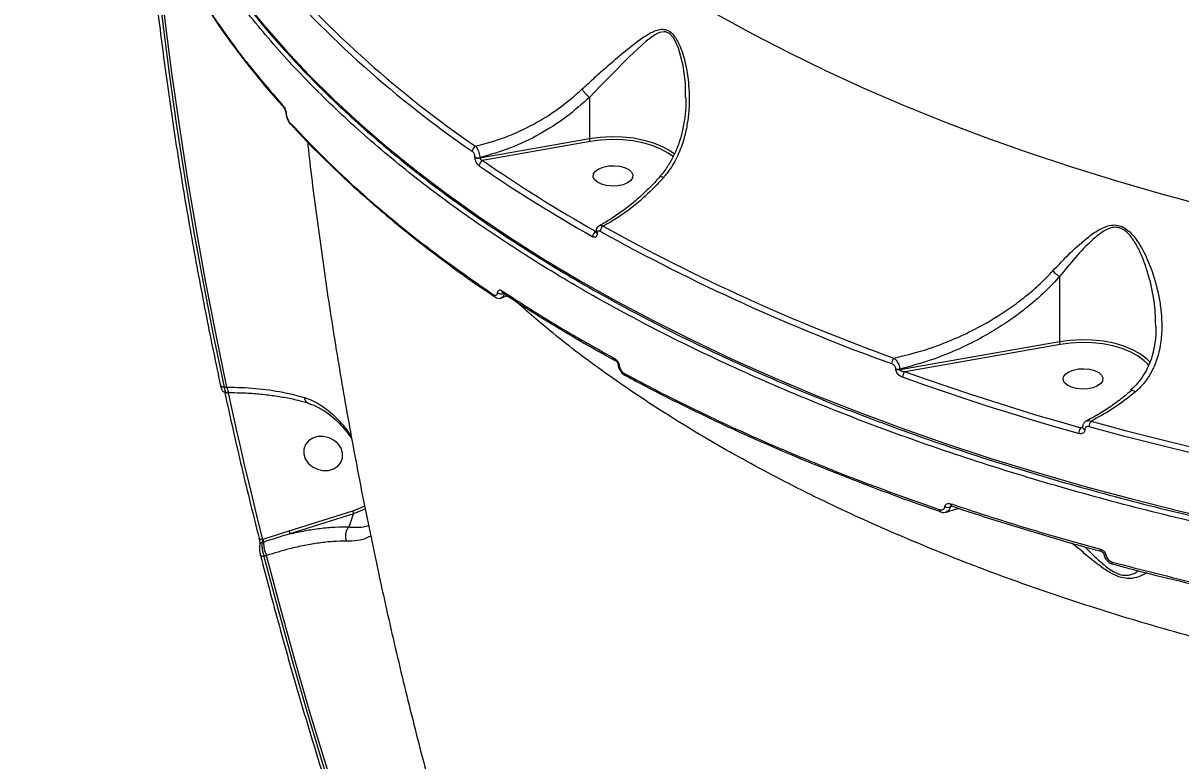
# Model space of a CAD drawing. Header units: millimetres. Extents: x -8092 to 6423, y -6886 to 5604.
# Drawn here: x -509.9 to -247.8, y -2103.9 to -1936.8 of the extents above; entities that cross this region are included whole.
import ezdxf

# ---------------------------------------------------------------- set-up
doc = ezdxf.new("R2010")
doc.units = ezdxf.units.MM
for name, color, linetype in [('DIKOM_ОБЪЕКТ', 7, 'Continuous'), ('DIKOM_РАЗМЕР_ЗОНА', 7, 'Continuous'), ('DIKOM_РАЗМЕР_ОБЪЕКТА', 7, 'Continuous')]:
    doc.layers.add(name, color=color, linetype=linetype)
doc.styles.add('style1', font='arial.ttf', dxfattribs={"width": 0.8})
doc.dimstyles.new('1-50', dxfattribs={"dimtxt": 300, "dimasz": 200, "dimexe": 100, "dimexo": 0, "dimgap": 100, "dimtad": 1, "dimtxsty": 'style1', "dimcen": 200, "dimclrd": 7, "dimclre": 7, "dimclrt": 7, "dimadec": 1, "dimazin": 2, "dimtfac": 1, "dimtmove": 0, "dimatfit": 2, "dimfxl": 0, "dimlwd": 25, "dimlwe": 18, "dimarcsym": 0})

# ---------------------------------------------------------------- blocks, each defined once
blk = doc.blocks.new('*D9')
at = {"layer": 'Defpoints', "color": 0, "transparency": 16777216}
for p in [(-8092.06, -86.27), (4664.84, -1471.84), (4664.84, -6785.92)]:
    blk.add_point(p, dxfattribs=at)
at = {"layer": 'DIKOM_РАЗМЕР_ЗОНА', "color": 7, "lineweight": 18, "transparency": 16777216}
for p, q in [((-8092.06, -86.27), (-8092.06, -6885.92)), ((4664.84, -1471.84), (4664.84, -6885.92))]:
    blk.add_line(p, q, dxfattribs=at)
at = {"layer": 'DIKOM_РАЗМЕР_ЗОНА', "color": 7, "lineweight": 25, "transparency": 16777216}
blk.add_line((-7892.06, -6785.92), (4464.84, -6785.92), dxfattribs=at)
at = {"layer": 'DIKOM_РАЗМЕР_ЗОНА', "color": 7, "transparency": 16777216}
for points in [[(-7892.06, -6752.58), (-7892.06, -6819.25), (-8092.06, -6785.92)], [(4464.84, -6752.58), (4464.84, -6819.25), (4664.84, -6785.92)]]:
    blk.add_solid(points, dxfattribs=at)
at = {"layer": 'DIKOM_РАЗМЕР_ЗОНА', "color": 7, "transparency": 16777216, "insert": (-2159.84, -6532.75), "char_height": 300, "attachment_point": 5, "style": 'style1'}
blk.add_mtext('12760', dxfattribs=at)
blk = doc.blocks.new('*D11')
at = {"layer": 'Defpoints', "color": 0, "transparency": 16777216}
for p in [(-6092.06, -310.77), (2568.27, -2361.54), (2568.27, -4925.78)]:
    blk.add_point(p, dxfattribs=at)
at = {"layer": 'DIKOM_РАЗМЕР_ОБЪЕКТА', "color": 7, "lineweight": 18, "transparency": 16777216}
for p, q in [((-6092.06, -310.77), (-6092.06, -5025.78)), ((2568.27, -2361.54), (2568.27, -5025.78))]:
    blk.add_line(p, q, dxfattribs=at)
at = {"layer": 'DIKOM_РАЗМЕР_ОБЪЕКТА', "color": 7, "lineweight": 25, "transparency": 16777216}
blk.add_line((-5892.06, -4925.78), (2368.27, -4925.78), dxfattribs=at)
at = {"layer": 'DIKOM_РАЗМЕР_ОБЪЕКТА', "color": 7, "transparency": 16777216}
for points in [[(-5892.06, -4892.44), (-5892.06, -4959.11), (-6092.06, -4925.78)], [(2368.27, -4892.44), (2368.27, -4959.11), (2568.27, -4925.78)]]:
    blk.add_solid(points, dxfattribs=at)
at = {"layer": 'DIKOM_РАЗМЕР_ОБЪЕКТА', "color": 7, "transparency": 16777216, "insert": (-2605.9, -4672.61), "char_height": 300, "attachment_point": 5, "style": 'style1'}
blk.add_mtext('8660', dxfattribs=at)

msp = doc.modelspace()

# ---------------------------------------------------------------- linework, layer by layer
at = {"layer": 'DIKOM_ОБЪЕКТ', "color": 7, "linetype": 'Continuous', "lineweight": 15}
for p, q in [((-381.707, -1953.569), (-381.707, -1962.902)), ((-406.508, -1967.31), (-381.707, -1962.902)), ((-381.544, -1963.574), (-405.896, -1967.902)), ((-363.049, -1965.915), (-362.356, -1966.441)), ((-407.638, -1967.129), (-407.638, -1967.061)), ((-406.508, -1967.242), (-406.508, -1967.31)), ((-380.227, -1984.053), (-380.227, -1984.101)), ((-379.965, -1984.401), (-379.965, -1984.448)), ((-275.289, -1994.183), (-275.289, -2008.892)), ((-403.124, -1998.822), (-403.171, -1998.794)), ((-253.476, -2005.494), (-253.488, -2005.312)), ((-311.444, -2015.234), (-275.289, -2008.892)), ((-275.128, -2009.565), (-310.248, -2015.725)), ((-312.343, -2015.167), (-312.343, -2015.079)), ((-311.444, -2015.145), (-311.444, -2015.234)), ((-255.043, -2014.348), (-255.361, -2013.961)), ((-373.599, -2016.614), (-373.651, -2016.59)), ((-464.437, -2019.2), (-463.789, -2019.199)), ((-463.923, -2020.432), (-463.35, -2020.431)), ((-463.046, -2020.48), (-463.546, -2020.481)), ((-463.35, -2020.431), (-463.365, -2020.43)), ((-462.133, -2020.484), (-463.046, -2020.48)), ((-270.48, -2028.423), (-270.034, -2028.227)), ((-270.067, -2028.361), (-270.067, -2028.389)), ((-270.058, -2028.329), (-269.905, -2028.328)), ((-269.542, -2028.814), (-269.542, -2028.842)), ((-449.682, -2051.803), (-435.267, -2047.282)), ((-299.579, -2046.183), (-300.04, -2046.376)), ((-435.146, -2047.943), (-449.561, -2052.464)), ((-436.154, -2050.888), (-435.146, -2047.943)), ((-455.601, -2053.699), (-449.682, -2051.803)), ((-455.469, -2054.312), (-455.834, -2054.426)), ((-455.723, -2053.737), (-455.601, -2053.699)), ((-456.205, -2057.308), (-456.209, -2057.294)), ((-454.808, -2057.378), (-455.411, -2057.567)), ((-263.132, -2059.364), (-263.169, -2059.357))]:
    msp.add_line(p, q, dxfattribs=at)
at = {"layer": 'DIKOM_ОБЪЕКТ', "color": 7, "linetype": 'Continuous', "lineweight": 15, "flags": 128}
for points in [[(-479.795, -1924.458), (-478.41, -1936.313), (-476.872, -1948.168), (-475.181, -1960.021), (-473.337, -1971.871), (-471.34, -1983.715), (-469.191, -1995.552), (-466.89, -2007.381), (-464.437, -2019.2)], [(-463.789, -2019.199), (-466.247, -2007.356), (-468.553, -1995.502), (-470.706, -1983.641), (-472.706, -1971.772), (-474.553, -1959.899), (-476.246, -1948.021), (-477.785, -1936.142), (-479.17, -1924.262)], [(-460.211, -1931.306), (-455.543, -1937.105), (-450.55, -1942.832), (-445.237, -1948.482), (-439.608, -1954.05), (-433.667, -1959.532), (-427.42, -1964.923), (-420.872, -1970.218), (-414.028, -1975.413), (-406.895, -1980.503), (-399.477, -1985.485), (-391.782, -1990.353), (-383.816, -1995.105), (-375.586, -1999.736), (-367.098, -2004.241), (-358.36, -2008.618), (-349.379, -2012.863), (-340.163, -2016.971), (-330.719, -2020.94), (-321.056, -2024.766), (-311.181, -2028.446), (-301.102, -2031.977), (-290.829, -2035.356), (-280.37, -2038.58), (-269.734, -2041.646), (-258.93, -2044.552), (-247.966, -2047.295), (-236.852, -2049.874)], [(-352.773, -1934.802), (-344.81, -1939.183), (-336.592, -1943.437), (-328.126, -1947.56), (-319.42, -1951.548), (-310.481, -1955.397), (-301.319, -1959.105), (-291.942, -1962.666), (-282.358, -1966.079), (-272.576, -1969.339), (-262.606, -1972.445), (-252.456, -1975.392), (-242.137, -1978.179)], [(-359.973, -1953.577), (-359.97, -1950.445), (-360.483, -1946.356), (-361.527, -1942.426), (-362.615, -1940.178), (-363.586, -1939.139), (-364.523, -1938.755), (-364.782, -1938.731), (-365.852, -1938.915), (-366.875, -1939.41), (-368.858, -1940.851), (-372.7, -1944.37), (-376.737, -1948.436), (-379.193, -1950.949), (-381.707, -1953.567), (-381.707, -1953.567), (-381.707, -1953.567)], [(-381.707, -1962.902), (-379.265, -1962.576), (-376.754, -1962.445), (-374.235, -1962.513), (-371.765, -1962.778), (-369.402, -1963.234), (-367.202, -1963.87), (-365.215, -1964.671), (-363.49, -1965.619), (-363.049, -1965.915)], [(-362.711, -1967.064), (-363.88, -1966.209), (-365.553, -1965.29), (-367.479, -1964.513), (-369.612, -1963.896), (-371.903, -1963.454), (-374.298, -1963.197), (-376.741, -1963.131), (-379.176, -1963.258), (-381.544, -1963.574)], [(-378.604, -1969.362), (-377.415, -1969.117), (-376.14, -1969.054), (-374.882, -1969.179), (-373.744, -1969.481), (-372.817, -1969.937), (-372.177, -1970.508), (-371.875, -1971.149), (-371.936, -1971.808), (-372.354, -1972.431), (-373.097, -1972.969), (-374.104, -1973.376), (-375.293, -1973.622), (-376.568, -1973.684), (-377.826, -1973.559), (-378.964, -1973.257), (-379.891, -1972.802), (-380.532, -1972.231), (-380.834, -1971.59), (-380.773, -1970.931), (-380.354, -1970.307), (-379.611, -1969.77), (-378.604, -1969.362)], [(-275.289, -2008.892), (-272.847, -2008.566), (-270.336, -2008.435), (-267.817, -2008.503), (-265.347, -2008.768), (-262.984, -2009.224), (-260.784, -2009.86), (-258.798, -2010.661), (-257.072, -2011.61), (-256.631, -2011.905)], [(-255.361, -2013.961), (-256.081, -2013.239), (-257.463, -2012.199), (-259.136, -2011.279), (-261.063, -2010.503), (-263.196, -2009.886), (-265.487, -2009.444), (-267.882, -2009.187), (-270.326, -2009.122), (-272.76, -2009.248), (-275.128, -2009.565)], [(-256.631, -2011.905), (-255.647, -2012.682), (-254.757, -2013.6)], [(-310.248, -2015.725), (-305.431, -2017.436), (-300.568, -2019.113), (-295.66, -2020.754), (-290.708, -2022.36), (-285.713, -2023.93), (-280.676, -2025.464), (-275.598, -2026.962), (-270.48, -2028.423)], [(-272.186, -2015.352), (-270.997, -2015.107), (-269.722, -2015.045), (-268.465, -2015.169), (-267.326, -2015.472), (-266.399, -2015.927), (-265.759, -2016.498), (-265.457, -2017.139), (-265.518, -2017.798), (-265.937, -2018.422), (-266.68, -2018.959), (-267.686, -2019.367), (-268.876, -2019.612), (-270.151, -2019.675), (-271.408, -2019.55), (-272.547, -2019.248), (-273.474, -2018.792), (-274.114, -2018.221), (-274.416, -2017.58), (-274.355, -2016.921), (-273.936, -2016.298), (-273.193, -2015.76), (-272.186, -2015.352)], [(-270.958, -2029.732), (-276.089, -2028.268), (-281.179, -2026.767), (-286.228, -2025.229), (-291.235, -2023.655), (-296.199, -2022.045), (-301.119, -2020.4), (-305.993, -2018.72), (-310.822, -2017.004)], [(-464.437, -2019.2), (-464.618, -2019.205), (-464.786, -2019.191), (-464.934, -2019.158), (-465.059, -2019.109), (-465.154, -2019.045), (-465.217, -2018.967), (-465.241, -2018.903)], [(-463.546, -2020.481), (-462.634, -2024.644), (-461.703, -2028.805), (-460.753, -2032.965), (-459.785, -2037.123), (-458.797, -2041.279), (-457.791, -2045.434), (-456.766, -2049.586), (-455.723, -2053.737)], [(-204.248, -2042.565), (-212.531, -2041.075), (-220.751, -2039.497), (-228.906, -2037.83), (-236.992, -2036.077), (-245.004, -2034.236), (-252.94, -2032.31), (-260.797, -2030.299), (-268.57, -2028.203)], [(-268.131, -2026.928), (-260.375, -2029.019), (-252.536, -2031.025), (-244.618, -2032.947), (-236.623, -2034.784), (-228.555, -2036.534), (-220.419, -2038.197), (-212.216, -2039.772), (-203.952, -2041.258)], [(-443.178, -2030.445), (-444.333, -2030.781), (-445.299, -2031.4), (-445.997, -2032.251), (-446.371, -2033.265), (-446.39, -2034.361), (-446.052, -2035.45), (-445.387, -2036.443), (-444.446, -2037.26), (-443.306, -2037.834), (-442.061, -2038.12), (-440.81, -2038.094), (-439.655, -2037.758), (-438.689, -2037.139), (-437.991, -2036.288), (-437.617, -2035.273), (-437.598, -2034.177), (-437.936, -2033.089), (-438.601, -2032.096), (-439.542, -2031.279), (-440.682, -2030.704), (-441.927, -2030.418), (-443.178, -2030.445)], [(-435.267, -2047.282), (-433.14, -2046.418), (-432.539, -2046.099)], [(-432.445, -2046.786), (-433.063, -2047.107), (-435.146, -2047.943)], [(-302.226, -2047.479), (-302.262, -2047.47), (-302.265, -2047.469)], [(-455.723, -2053.737), (-455.903, -2053.747), (-456.07, -2053.738), (-456.218, -2053.711), (-456.341, -2053.665), (-456.436, -2053.604), (-456.497, -2053.529), (-456.518, -2053.476)], [(-455.411, -2057.567), (-455.59, -2057.577), (-455.756, -2057.569), (-455.904, -2057.542), (-456.027, -2057.497), (-456.121, -2057.437), (-456.184, -2057.362), (-456.205, -2057.308)], [(-455.411, -2057.567), (-452.301, -2069.382), (-449.04, -2081.179), (-445.628, -2092.957), (-442.066, -2104.714), (-438.354, -2116.448), (-434.493, -2128.158), (-430.482, -2139.843), (-426.323, -2151.5)], [(-425.662, -2151.498), (-429.831, -2139.818), (-433.851, -2128.11), (-437.721, -2116.377), (-441.44, -2104.62), (-445.009, -2092.839), (-448.427, -2081.038), (-451.694, -2069.217), (-454.808, -2057.378)], [(-265.802, -2056.447), (-265.807, -2056.446), (-265.877, -2056.408), (-265.935, -2056.336), (-265.979, -2056.231), (-266.006, -2056.097), (-266.015, -2055.939)], [(-265.219, -2057.077), (-265.218, -2057.084), (-265.183, -2057.171), (-265.11, -2057.249), (-265, -2057.314), (-264.86, -2057.363), (-264.694, -2057.395)], [(-263.169, -2059.357), (-263.174, -2059.356), (-263.239, -2059.314), (-263.292, -2059.24), (-263.332, -2059.137), (-263.356, -2059.007), (-263.365, -2058.855)]]:
    msp.add_lwpolyline(points, dxfattribs=at)
at = {"layer": 'DIKOM_ОБЪЕКТ', "color": 7, "linetype": 'Continuous', "lineweight": 15}
for centre, radius, start, end in [((-269.05, -1762.868), 244.72, 220.9842, 235.5453), ((-269.48, -1763.548), 245.277, 220.98466, 235.54482), ((-450.466, -1955.41), 0.656, 179.17997, 222.89807), ((-450.235, -1957.18), 0.204, 187.78263, 236.818), ((-448.94, -1959.242), 0.652, 179.22078, 225.37513), ((-380.304, -1962.917), 1.403, 179.36894, 207.91311), ((-406.919, -1965.853), 1.33, 115.96212, 177.49781), ((-406.835, -1965.663), 1.612, 240.1326, 281.71042), ((-406.835, -1965.732), 1.612, 240.12482, 281.7182), ((-405.373, -1969.121), 1.326, 113.23498, 177.68429), ((-211.5, -1685.759), 342.63, 235.4332, 240.4964), ((-211.829, -1686.237), 343.463, 235.43321, 240.49619), ((-379.565, -1985.201), 1.413, 118.39854, 178.37981), ((-379.8, -1984.004), 0.43, 187.46319, 247.48959), ((-379.804, -1984.055), 0.425, 185.63023, 247.69826), ((-377.85, -1983.967), 1.436, 121.6178, 178.18859), ((-158.757, -1586.257), 454.719, 240.98893, 250.13016), ((-158.582, -1586.002), 453.667, 240.98852, 250.13074), ((-401.02, -1997.361), 0.587, 176.36201, 234.31777), ((-402.818, -1998.323), 0.588, 176.49923, 233.20015), ((-401.622, -1996.67), 1.439, 232.10635, 292.28306), ((-273.872, -2008.908), 1.417, 179.36202, 207.60111), ((-375.469, -2012.795), 0.557, 174.77387, 238.08457), ((-311.556, -2013.925), 1.753, 133.90983, 179.39018), ((-374.882, -2014.081), 0.351, 196.85548, 258.53593), ((-311.764, -2013.367), 1.807, 251.30234, 280.20907), ((-311.763, -2013.454), 1.808, 251.29821, 280.183), ((-309.095, -2017.01), 1.727, 131.89818, 179.80073), ((-373.334, -2016.124), 0.563, 175.11372, 235.7722), ((-463.706, -2019.395), 1.098, 244.96316, 278.35499), ((-462.157, -2019.326), 1.636, 175.54732, 222.42264), ((-268.957, -2029.722), 2.001, 139.53604, 180.29931), ((-269.487, -2028.219), 0.598, 194.14283, 264.69694), ((-269.49, -2028.254), 0.59, 192.55002, 264.97475), ((-266.485, -2028.207), 2.084, 142.15493, 179.90844), ((-436.164, -2047.787), 1.03, 351.3017, 29.38571), ((-301.98, -2047.035), 0.519, 171.45159, 236.64119), ((-300.547, -2044.899), 1.562, 244.12243, 288.94554), ((-299.435, -2045.718), 0.508, 170.73667, 238.16453), ((-450.581, -2052.308), 1.031, 351.33067, 29.35674), ((-455.657, -2055.148), 0.743, 103.74354, 168.33794), ((-456.608, -2054.237), 1.141, 356.2304, 28.11659), ((-449.769, -2054.687), 5.713, 176.23742, 208.10222)]:
    msp.add_arc(centre, radius, start, end, dxfattribs=at)
for points, knots in [([(72.771, -2056.534), (68.449, -2057.314), (56.807, -2059.414), (37.501, -2062.314), (14.837, -2065.065), (-8.314, -2067.179), (-31.885, -2068.631), (-55.802, -2069.397), (-79.54, -2069.462), (-103.021, -2068.842), (-126.176, -2067.566), (-149.38, -2065.616), (-172.555, -2062.967), (-195.617, -2059.614), (-218.059, -2055.628), (-239.817, -2051.039), (-260.847, -2045.889), (-281.49, -2040.092), (-301.656, -2033.642), (-321.263, -2026.546), (-339.878, -2018.958), (-357.46, -2010.919), (-373.994, -2002.474), (-389.748, -1993.485), (-404.632, -1983.96), (-418.573, -1973.921), (-431.262, -1963.589), (-442.688, -1953.005), (-452.859, -1942.217), (-461.959, -1931.05), (-469.839, -1919.52), (-475.856, -1909.155), (-478.657, -1902.614), (-479.737, -1900.091)], [0, 0, 0, 0, 0.0192582, 0.0518831, 0.084533, 0.1171579, 0.1507304, 0.1843302, 0.2179027, 0.2505275, 0.2831775, 0.3158023, 0.3493748, 0.3829746, 0.4165471, 0.4491719, 0.4818218, 0.5144467, 0.5480191, 0.5816189, 0.6151915, 0.6478163, 0.6804663, 0.7130911, 0.7466635, 0.7802633, 0.8138357, 0.8464606, 0.8791105, 0.9117352, 0.9453077, 0.9789074, 1, 1, 1, 1]), ([(-479.29, -1899.851), (-479.051, -1900.409), (-477.987, -1902.906), (-475.786, -1907.303), (-472.681, -1913.036), (-469.25, -1918.719), (-465.524, -1924.353), (-461.498, -1929.931), (-457.177, -1935.451), (-452.565, -1940.906), (-447.664, -1946.294), (-442.478, -1951.61), (-437.012, -1956.851), (-431.27, -1962.011), (-425.255, -1967.087), (-418.973, -1972.076), (-412.429, -1976.974), (-405.626, -1981.777), (-398.572, -1986.481), (-391.27, -1991.083), (-383.726, -1995.579), (-375.947, -1999.966), (-367.938, -2004.241), (-359.704, -2008.401), (-351.253, -2012.443), (-342.591, -2016.363), (-333.724, -2020.159), (-324.659, -2023.827), (-315.402, -2027.366), (-305.961, -2030.772), (-296.343, -2034.043), (-286.554, -2037.177), (-276.604, -2040.171), (-266.497, -2043.023), (-256.244, -2045.731), (-245.85, -2048.292), (-235.324, -2050.706), (-224.674, -2052.97), (-213.908, -2055.082), (-203.033, -2057.042), (-192.059, -2058.846), (-180.993, -2060.495), (-169.843, -2061.987), (-158.619, -2063.32), (-147.328, -2064.494), (-135.979, -2065.508), (-124.58, -2066.362), (-113.14, -2067.053), (-101.668, -2067.584), (-90.172, -2067.949), (-79.925, -2068.138), (-73.512, -2068.164), (-70.938, -2068.174)], [0, 0, 0, 0, 0.0058769, 0.0262676, 0.0466644, 0.067067, 0.0874749, 0.1078877, 0.1283049, 0.1487259, 0.1691502, 0.1895772, 0.2100064, 0.2304374, 0.2508696, 0.271303, 0.2917369, 0.3121714, 0.332606, 0.3530406, 0.3734749, 0.3939091, 0.4143427, 0.434776, 0.4552088, 0.4756411, 0.4960727, 0.5165039, 0.5369346, 0.5573646, 0.5777942, 0.5982232, 0.6186517, 0.6390796, 0.6595072, 0.6799343, 0.700361, 0.7207873, 0.7412132, 0.7616389, 0.7820641, 0.8024891, 0.8229139, 0.8433384, 0.8637627, 0.8841868, 0.9046108, 0.9250347, 0.9454584, 0.9658821, 0.9863057, 1, 1, 1, 1]), ([(-480.615, -1924.06), (-480.28, -1927.018), (-479.309, -1935.591), (-477.466, -1949.781), (-474.983, -1966.626), (-472.189, -1983.461), (-469.141, -1999.987), (-466.755, -2011.797), (-465.433, -2018.001), (-465.241, -2018.903)], [0, 0, 0, 0, 0.0934432, 0.270904, 0.4483657, 0.625828, 0.8032917, 0.9714181, 1, 1, 1, 1]), ([(-467.873, -1933.73), (-467.659, -1934.055), (-466.59, -1935.682), (-463.517, -1940.155), (-458.335, -1947.098), (-453.527, -1952.631), (-451.121, -1955.401)], [0, 0, 0, 0, 0.0441425, 0.2207212, 0.6100164, 1, 1, 1, 1]), ([(-467.722, -1934.096), (-467.13, -1935.015), (-465.322, -1937.819), (-461.982, -1942.447), (-457.706, -1947.968), (-454.061, -1952.378), (-451.748, -1954.922), (-451.062, -1955.677)], [0, 0, 0, 0, 0.12482441, 0.3812663, 0.63712373, 0.89229211, 1, 1, 1, 1]), ([(-383.426, -1951.748), (-382.524, -1950.911), (-380.706, -1949.223), (-377.401, -1946.289), (-373.574, -1943.017), (-370.055, -1940.245), (-367.567, -1938.748), (-366.054, -1938.201), (-364.813, -1938.07), (-363.513, -1938.53), (-362.188, -1939.915), (-360.917, -1942.433), (-359.889, -1945.986), (-359.137, -1950.785), (-359.047, -1955.349), (-359.509, -1959.509), (-360.22, -1962.864), (-361.439, -1966.357), (-363.076, -1969.441), (-364.446, -1971.133), (-364.972, -1971.783)], [0, 0, 0, 0, 0.0563543, 0.1136137, 0.2103716, 0.3099848, 0.361981, 0.3883023, 0.4153389, 0.4457386, 0.4741, 0.5167982, 0.5802337, 0.6452969, 0.7405622, 0.789711, 0.8388464, 0.8993622, 0.961362, 1, 1, 1, 1]), ([(-407.501, -1964.657), (-405.279, -1964.048), (-400.774, -1962.814), (-394.441, -1959.835), (-388.52, -1956.193), (-385.138, -1953.242), (-383.426, -1951.748)], [0, 0, 0, 0, 0.25360602, 0.51397353, 0.75397244, 1, 1, 1, 1]), ([(-383.426, -1951.748), (-383.389, -1951.796), (-383.282, -1951.934), (-383.024, -1952.242), (-382.628, -1952.68), (-382.146, -1953.171), (-381.854, -1953.435), (-381.707, -1953.567)], [0, 0, 0, 0, 0.0873242, 0.2536211, 0.502403, 0.7512171, 1, 1, 1, 1]), ([(-451.121, -1955.401), (-451.065, -1955.469), (-450.927, -1955.638), (-450.723, -1956.001), (-450.539, -1956.452), (-450.403, -1956.914), (-450.366, -1957.205), (-450.347, -1957.351)], [0, 0, 0, 0, 0.165542, 0.4120341, 0.6200536, 0.8097168, 1, 1, 1, 1]), ([(-381.707, -1953.569), (-383.439, -1955.112), (-386.947, -1958.237), (-393.008, -1962.059), (-399.565, -1965.24), (-404.174, -1966.569), (-406.508, -1967.242)], [0, 0, 0, 0, 0.2419686, 0.4901412, 0.74177703, 1, 1, 1, 1]), ([(-381.707, -1953.567), (-381.707, -1953.568), (-381.707, -1953.568), (-381.707, -1953.569), (-381.707, -1953.569), (-381.707, -1953.569)], [0, 0, 0, 0, 0.3882302, 0.8893926, 1, 1, 1, 1]), ([(-359.888, -1953.578), (-359.881, -1954.076), (-359.857, -1955.608), (-360.106, -1958.218), (-360.629, -1961.182), (-361.42, -1963.994), (-362.449, -1966.533), (-363.789, -1968.905), (-364.904, -1970.554), (-365.652, -1971.335), (-365.786, -1971.476)], [0, 0, 0, 0, 0.0768673, 0.236368, 0.4048884, 0.5435495, 0.6906455, 0.8323063, 0.9699315, 1, 1, 1, 1]), ([(-450.953, -1955.851), (-450.945, -1955.859), (-450.919, -1955.887), (-450.812, -1956.04), (-450.676, -1956.305), (-450.552, -1956.635), (-450.477, -1956.927), (-450.444, -1957.12), (-450.44, -1957.192), (-450.439, -1957.205)], [0, 0, 0, 0, 0.0747481, 0.2619756, 0.4908779, 0.6929413, 0.8501531, 0.9718878, 1, 1, 1, 1]), ([(-450.437, -1957.207), (-450.436, -1957.212), (-450.429, -1957.463), (-450.31, -1958.001), (-450.042, -1958.741), (-449.751, -1959.313), (-449.499, -1959.56), (-449.406, -1959.65)], [0, 0, 0, 0, 0.0057749, 0.2782046, 0.543135, 0.8328808, 1, 1, 1, 1]), ([(-450.347, -1957.351), (-450.329, -1957.494), (-450.292, -1957.778), (-450.16, -1958.227), (-449.981, -1958.66), (-449.782, -1959.006), (-449.647, -1959.168), (-449.592, -1959.234)], [0, 0, 0, 0, 0.192069, 0.3835716, 0.5901877, 0.834076, 1, 1, 1, 1]), ([(-449.592, -1959.234), (-446.343, -1962.642), (-439.847, -1969.459), (-428.738, -1979.362), (-416.721, -1989.032), (-407.844, -1995.202), (-403.405, -1998.287)], [0, 0, 0, 0, 0.2485947, 0.49719, 0.7485952, 1, 1, 1, 1]), ([(-449.337, -1959.658), (-448.831, -1960.22), (-446.703, -1962.586), (-442.661, -1966.684), (-437.21, -1971.948), (-431.459, -1977.131), (-425.437, -1982.233), (-419.15, -1987.251), (-412.584, -1992.171), (-407.229, -1996.01), (-403.978, -1998.173), (-403.091, -1998.763)], [0, 0, 0, 0, 0.04048478, 0.17035235, 0.3003491, 0.43044525, 0.56060915, 0.69080932, 0.82100411, 0.95116259, 1, 1, 1, 1]), ([(-445.541, -1963.676), (-445.418, -1964.822), (-444.667, -1971.808), (-442.983, -1984.617), (-440.473, -2002.101), (-437.622, -2019.566), (-434.466, -2037.008), (-430.996, -2054.423), (-427.215, -2071.806), (-423.124, -2089.152), (-418.722, -2106.456), (-414.012, -2123.714), (-408.994, -2140.922), (-403.669, -2158.073), (-398.038, -2175.164), (-392.103, -2192.19), (-385.865, -2209.147), (-379.325, -2226.028), (-372.485, -2242.83), (-365.347, -2259.548), (-357.912, -2276.178), (-350.182, -2292.713), (-342.16, -2309.151), (-333.847, -2325.486), (-325.241, -2341.711), (-316.584, -2357.442), (-310.664, -2367.7), (-307.814, -2372.638)], [0, 0, 0, 0, 0.0080361, 0.0490173, 0.0900368, 0.131096, 0.172195, 0.2133347, 0.2545161, 0.2957397, 0.3370051, 0.3783136, 0.419665, 0.4610598, 0.5024979, 0.543979, 0.5855033, 0.6270707, 0.6686811, 0.7103338, 0.7520284, 0.7937646, 0.8355422, 0.8773601, 0.9192172, 0.9611141, 1, 1, 1, 1]), ([(-407.638, -1967.061), (-407.644, -1966.965), (-407.657, -1966.772), (-407.756, -1966.457), (-407.901, -1966.167), (-408.074, -1965.935), (-408.194, -1965.838), (-408.248, -1965.795)], [0, 0, 0, 0, 0.2039571, 0.4080421, 0.6135552, 0.8265743, 1, 1, 1, 1]), ([(-407.501, -1964.657), (-407.419, -1964.75), (-407.235, -1964.959), (-406.965, -1965.442), (-406.729, -1966.035), (-406.559, -1966.667), (-406.525, -1967.05), (-406.508, -1967.242)], [0, 0, 0, 0, 0.170057, 0.3808182, 0.5867158, 0.7931272, 1, 1, 1, 1]), ([(-406.698, -1969.067), (-406.782, -1969), (-406.969, -1968.851), (-407.235, -1968.493), (-407.459, -1968.047), (-407.609, -1967.568), (-407.628, -1967.276), (-407.638, -1967.129)], [0, 0, 0, 0, 0.1741621, 0.3895878, 0.5958036, 0.7979004, 1, 1, 1, 1]), ([(-406.508, -1967.31), (-406.504, -1967.35), (-406.499, -1967.399), (-406.459, -1967.499), (-406.387, -1967.612), (-406.24, -1967.746), (-406.07, -1967.847), (-405.951, -1967.885), (-405.896, -1967.902)], [0, 0, 0, 0, 0.1445492, 0.1755445, 0.3625634, 0.5710283, 0.8047118, 1, 1, 1, 1]), ([(-365.743, -1971.511), (-366.044, -1971.86), (-367.107, -1973.093), (-369.057, -1975.028), (-371.566, -1977.292), (-374.156, -1979.334), (-376.786, -1981.109), (-378.564, -1982.198), (-379.452, -1982.629), (-379.457, -1982.632)], [0, 0, 0, 0, 0.072956, 0.2581334, 0.4439283, 0.6296957, 0.8148344, 0.9989426, 1, 1, 1, 1]), ([(-364.972, -1971.783), (-366.316, -1973.214), (-369.034, -1976.111), (-373.071, -1979.351), (-376.298, -1981.489), (-378.005, -1982.418), (-378.603, -1982.744)], [0, 0, 0, 0, 0.3181952, 0.6439661, 0.8752528, 1, 1, 1, 1]), ([(-364.972, -1971.783), (-364.999, -1971.768), (-365.101, -1971.706), (-365.327, -1971.589), (-365.584, -1971.497), (-365.658, -1971.547), (-365.692, -1971.569)], [0, 0, 0, 0, 0.07109051, 0.27835118, 0.67515304, 1, 1, 1, 1]), ([(-380.228, -1984.097), (-380.229, -1984.122), (-380.23, -1984.177), (-380.232, -1984.177), (-380.233, -1984.177)], [0, 0, 0, 0, 0.4407992, 1, 1, 1, 1]), ([(-379.445, -1982.671), (-379.56, -1982.732), (-379.823, -1982.872), (-380.078, -1983.275), (-380.222, -1983.685), (-380.21, -1983.958), (-380.205, -1984.058)], [0, 0, 0, 0, 0.2287512, 0.5240176, 0.8250176, 1, 1, 1, 1]), ([(-379.286, -1983.921), (-379.362, -1983.888), (-379.515, -1983.821), (-379.718, -1983.855), (-379.872, -1983.987), (-379.953, -1984.183), (-379.962, -1984.339), (-379.965, -1984.401)], [0, 0, 0, 0, 0.2143029, 0.4284526, 0.6429227, 0.8577551, 1, 1, 1, 1]), ([(-379.445, -1982.652), (-379.437, -1982.645), (-379.336, -1982.552), (-379.043, -1982.551), (-378.75, -1982.679), (-378.603, -1982.744)], [0, 0, 0, 0, 0.0409851, 0.5202932, 1, 1, 1, 1]), ([(-276.793, -1992.9), (-275.478, -1991.506), (-272.815, -1988.683), (-269.27, -1985.517), (-266.527, -1983.616), (-264.675, -1982.761), (-263.189, -1982.413), (-261.631, -1982.567), (-260.021, -1983.388), (-258.549, -1984.841), (-257.235, -1986.684), (-255.741, -1989.377), (-254.03, -1993.49), (-252.804, -1998.108), (-252.212, -2002.312), (-252.049, -2005.745), (-252.306, -2009.391), (-253.125, -2012.893), (-254.464, -2015.957), (-256.086, -2018.41), (-257.494, -2019.73), (-258.134, -2020.33)], [0, 0, 0, 0, 0.0913252, 0.1848735, 0.2390173, 0.2664372, 0.2946536, 0.3210551, 0.3475161, 0.3830344, 0.4182923, 0.4536303, 0.5268339, 0.6259278, 0.6770912, 0.7282397, 0.7903868, 0.8540622, 0.9046377, 0.9566776, 1, 1, 1, 1]), ([(-253.488, -2005.312), (-253.551, -2003.434), (-253.685, -1999.446), (-254.883, -1994.519), (-256.166, -1990.579), (-257.351, -1987.812), (-258.747, -1985.496), (-260.214, -1983.846), (-261.668, -1983.047), (-263.035, -1982.962), (-264.293, -1983.345), (-265.125, -1983.809), (-266.369, -1984.617), (-268.499, -1986.415), (-271.7, -1989.756), (-274.092, -1992.707), (-275.289, -1994.183)], [0, 0, 0, 0, 0.1276302, 0.2710451, 0.3382628, 0.4055198, 0.4721991, 0.5194351, 0.5534847, 0.5874524, 0.6218692, 0.6565079, 0.6621746, 0.7375038, 0.8687225, 1, 1, 1, 1]), ([(-379.965, -1984.448), (-379.97, -1984.54), (-379.982, -1984.772), (-380.104, -1985.065), (-380.333, -1985.262), (-380.637, -1985.312), (-380.864, -1985.211), (-380.978, -1985.161)], [0, 0, 0, 0, 0.1407868, 0.3553085, 0.5700388, 0.784972, 1, 1, 1, 1]), ([(-312.772, -2012.662), (-310.458, -2012.096), (-305.799, -2010.956), (-299.444, -2008.537), (-292.909, -2005.418), (-287.535, -2002.159), (-282.913, -1998.687), (-279.662, -1995.893), (-277.728, -1993.875), (-276.793, -1992.9)], [0, 0, 0, 0, 0.1738744, 0.3501402, 0.4880614, 0.6922751, 0.7971145, 0.9019381, 1, 1, 1, 1]), ([(-275.29, -1994.181), (-276.242, -1995.214), (-278.182, -1997.319), (-281.431, -2000.234), (-284.942, -2003.001), (-288.675, -2005.552), (-293.002, -2008.124), (-298.281, -2010.764), (-304.578, -2013.303), (-309.145, -2014.529), (-311.444, -2015.145)], [0, 0, 0, 0, 0.0999694, 0.2036101, 0.307265, 0.4138441, 0.5204299, 0.6601785, 0.8289773, 1, 1, 1, 1]), ([(-276.793, -1992.9), (-276.745, -1992.949), (-276.59, -1993.108), (-276.255, -1993.424), (-275.776, -1993.834), (-275.452, -1994.065), (-275.29, -1994.181)], [0, 0, 0, 0, 0.1074686, 0.3494629, 0.6747292, 1, 1, 1, 1]), ([(-275.289, -1994.183), (-275.289, -1994.183), (-275.289, -1994.182), (-275.289, -1994.181), (-275.29, -1994.181), (-275.29, -1994.181)], [0, 0, 0, 0, 0.4065194, 0.7678019, 1, 1, 1, 1]), ([(-402.506, -1997.805), (-402.503, -1997.779), (-402.483, -1997.624), (-402.396, -1997.384), (-402.191, -1997.198), (-401.916, -1997.16), (-401.709, -1997.269), (-401.605, -1997.324)], [0, 0, 0, 0, 0.0479512, 0.2856555, 0.5236352, 0.7617747, 1, 1, 1, 1]), ([(-401.605, -1997.324), (-401.196, -1997.595), (-399.148, -1998.949), (-394.003, -2002.258), (-385.979, -2007.173), (-379.343, -2010.886), (-376.023, -2012.744)], [0, 0, 0, 0, 0.050769, 0.2538544, 0.6266996, 1, 1, 1, 1]), ([(-403.405, -1998.287), (-403.302, -1998.343), (-403.096, -1998.453), (-402.823, -1998.415), (-402.617, -1998.229), (-402.53, -1997.988), (-402.51, -1997.832), (-402.506, -1997.805)], [0, 0, 0, 0, 0.2378331, 0.4755467, 0.7135139, 0.9515765, 1, 1, 1, 1]), ([(-403.165, -1998.785), (-403.132, -1998.811), (-402.924, -1998.974), (-402.49, -1999.105), (-401.995, -1999.135), (-401.77, -1999.016), (-401.717, -1998.989)], [0, 0, 0, 0, 0.0814115, 0.5098563, 0.8856183, 1, 1, 1, 1]), ([(-401.077, -1998.001), (-401.083, -1998.046), (-401.123, -1998.311), (-401.288, -1998.697), (-401.524, -1998.982), (-401.697, -1998.998), (-401.714, -1999)], [0, 0, 0, 0, 0.0883561, 0.5215695, 0.954439, 1, 1, 1, 1]), ([(-401.704, -1999.029), (-401.611, -1998.988), (-401.135, -1998.783), (-400.668, -1998.65), (-400.294, -1998.544)], [0, 0, 0, 0, 0.19721259, 1, 1, 1, 1]), ([(-401.367, -1997.833), (-401.369, -1997.832), (-401.374, -1997.83), (-401.368, -1997.835), (-401.364, -1997.837)], [0, 0, 0, 0, 0.459486, 1, 1, 1, 1]), ([(-401.358, -1997.83), (-401.06, -1998.031), (-398.432, -1999.816), (-393.233, -2003.092), (-385.734, -2007.636), (-379.892, -2011.02), (-376.491, -2012.854), (-375.755, -2013.251)], [0, 0, 0, 0, 0.0374476, 0.3309262, 0.6250389, 0.9188846, 1, 1, 1, 1]), ([(4.585, -2096.525), (-1.6, -2097.024), (-13.977, -2098.024), (-32.719, -2098.94), (-51.532, -2099.425), (-70.635, -2099.436), (-89.989, -2098.954), (-109.55, -2097.96), (-129.002, -2096.463), (-148.847, -2094.407), (-169.016, -2091.74), (-189.427, -2088.422), (-209.659, -2084.496), (-229.63, -2079.949), (-249.264, -2074.781), (-268.104, -2069.111), (-286.105, -2062.973), (-303.243, -2056.408), (-319.817, -2049.302), (-335.745, -2041.657), (-350.951, -2033.483), (-365.097, -2024.971), (-378.122, -2016.149), (-389.311, -2007.755), (-395.723, -2002.134), (-398.54, -1999.666)], [0, 0, 0, 0, 0.0398968, 0.0798413, 0.1197858, 0.1596824, 0.2012152, 0.242802, 0.2843887, 0.3259213, 0.3710794, 0.4162723, 0.4614303, 0.5079073, 0.5544224, 0.6008995, 0.6459081, 0.6909516, 0.7359603, 0.7822821, 0.8286419, 0.8749639, 0.9198657, 0.9648023, 1, 1, 1, 1]), ([(-253.431, -2005.485), (-253.437, -2006.133), (-253.451, -2007.744), (-253.789, -2010.057), (-254.334, -2012.44), (-255.128, -2014.525), (-256.2, -2016.509), (-257.561, -2018.3), (-258.573, -2019.453), (-259.192, -2019.926), (-259.2, -2019.932)], [0, 0, 0, 0, 0.1166852, 0.2898391, 0.4266154, 0.5696962, 0.7112043, 0.8551485, 0.9982979, 1, 1, 1, 1]), ([(-376.023, -2012.744), (-375.984, -2012.767), (-375.824, -2012.861), (-375.553, -2013.104), (-375.259, -2013.508), (-375.038, -2013.968), (-374.981, -2014.273), (-374.952, -2014.425)], [0, 0, 0, 0, 0.0795979, 0.3195079, 0.5498167, 0.7748319, 1, 1, 1, 1]), ([(-312.772, -2012.662), (-312.747, -2012.68), (-312.573, -2012.802), (-312.271, -2013.096), (-311.922, -2013.596), (-311.667, -2014.117), (-311.493, -2014.649), (-311.46, -2014.979), (-311.444, -2015.145)], [0, 0, 0, 0, 0.0391479, 0.2683123, 0.4664023, 0.6436705, 0.8199495, 1, 1, 1, 1]), ([(-375.769, -2013.265), (-375.765, -2013.268), (-375.747, -2013.276), (-375.653, -2013.345), (-375.524, -2013.482), (-375.393, -2013.673), (-375.294, -2013.879), (-375.237, -2014.059), (-375.225, -2014.144), (-375.22, -2014.179)], [0, 0, 0, 0, 0.054177, 0.2219007, 0.390826, 0.5745943, 0.7408177, 0.8915654, 1, 1, 1, 1]), ([(-375.211, -2014.181), (-375.209, -2014.217), (-375.192, -2014.524), (-374.985, -2015.123), (-374.528, -2015.877), (-374.054, -2016.383), (-373.72, -2016.529), (-373.639, -2016.565)], [0, 0, 0, 0, 0.0369561, 0.3187595, 0.6049149, 0.9034629, 1, 1, 1, 1]), ([(-374.952, -2014.425), (-374.924, -2014.576), (-374.867, -2014.877), (-374.649, -2015.331), (-374.359, -2015.726), (-374.092, -2015.963), (-373.935, -2016.054), (-373.896, -2016.076)], [0, 0, 0, 0, 0.2263887, 0.4527465, 0.6823982, 0.9207838, 1, 1, 1, 1]), ([(-312.343, -2015.079), (-312.351, -2014.995), (-312.367, -2014.827), (-312.49, -2014.566), (-312.675, -2014.319), (-312.934, -2014.09), (-313.158, -2013.964), (-313.29, -2013.913), (-313.309, -2013.906)], [0, 0, 0, 0, 0.1674173, 0.3344939, 0.5091581, 0.7130894, 0.9577251, 1, 1, 1, 1]), ([(-310.822, -2017.004), (-310.85, -2016.994), (-311.057, -2016.916), (-311.413, -2016.716), (-311.824, -2016.35), (-312.114, -2015.959), (-312.305, -2015.555), (-312.33, -2015.296), (-312.343, -2015.167)], [0, 0, 0, 0, 0.0392242, 0.287205, 0.4951753, 0.6709936, 0.835292, 1, 1, 1, 1]), ([(-311.444, -2015.234), (-311.441, -2015.256), (-311.435, -2015.3), (-311.377, -2015.389), (-311.247, -2015.49), (-311.018, -2015.593), (-310.7, -2015.679), (-310.431, -2015.715), (-310.27, -2015.724), (-310.248, -2015.725)], [0, 0, 0, 0, 0.0552662, 0.109768, 0.2436938, 0.4175333, 0.6518017, 0.9518555, 1, 1, 1, 1]), ([(-373.896, -2016.076), (-371.417, -2017.396), (-364.169, -2021.255), (-351.608, -2027.378), (-335.953, -2034.317), (-319.629, -2040.898), (-308.205, -2044.938), (-302.493, -2046.958)], [0, 0, 0, 0, 0.1144549, 0.3347646, 0.5550754, 0.777538, 1, 1, 1, 1]), ([(-373.57, -2016.555), (-372.729, -2017.016), (-369.249, -2018.924), (-362.896, -2022.165), (-354.514, -2026.273), (-345.896, -2030.256), (-337.07, -2034.12), (-328.041, -2037.86), (-318.813, -2041.467), (-310.21, -2044.665), (-304.605, -2046.598), (-302.207, -2047.426)], [0, 0, 0, 0, 0.03945818, 0.16321921, 0.28710282, 0.41107868, 0.53511704, 0.65918718, 0.78324909, 0.90727102, 1, 1, 1, 1]), ([(-465.218, -2018.963), (-465.185, -2019.109), (-465.105, -2019.461), (-464.941, -2019.83), (-464.654, -2020.178), (-464.312, -2020.391), (-464.054, -2020.417), (-463.924, -2020.43)], [0, 0, 0, 0, 0.202014, 0.4882525, 0.6738918, 0.8365718, 1, 1, 1, 1]), ([(-464.437, -2019.2), (-464.429, -2019.242), (-464.379, -2019.522), (-464.265, -2019.966), (-464.091, -2020.364), (-463.977, -2020.403), (-463.923, -2020.422)], [0, 0, 0, 0, 0.0570765, 0.3806519, 0.7036518, 1, 1, 1, 1]), ([(-464.35, -2020.186), (-463.702, -2023.132), (-461.824, -2031.672), (-459.206, -2042.769), (-457.162, -2050.911), (-456.518, -2053.475)], [0, 0, 0, 0, 0.2651053, 0.768592, 1, 1, 1, 1]), ([(-463.789, -2019.199), (-461.621, -2019.259), (-457.223, -2019.381), (-451.599, -2020.216), (-448.025, -2021.06), (-446.47, -2021.522), (-446.236, -2021.592)], [0, 0, 0, 0, 0.3434992, 0.6969416, 0.9545306, 1, 1, 1, 1]), ([(-463.569, -2020.432), (-463.565, -2020.44), (-463.557, -2020.454), (-463.55, -2020.473), (-463.546, -2020.481)], [0, 0, 0, 0, 0.5337694, 1, 1, 1, 1]), ([(-463.364, -2020.471), (-462.494, -2020.473), (-460.451, -2020.479), (-457.316, -2020.67), (-453.981, -2021.01), (-450.788, -2021.509), (-447.925, -2022.098), (-446.228, -2022.582), (-445.467, -2022.8)], [0, 0, 0, 0, 0.1336473, 0.3137879, 0.4943813, 0.6746757, 0.854091, 1, 1, 1, 1]), ([(-259.097, -2020.069), (-259.992, -2020.81), (-261.793, -2022.301), (-264.583, -2024.25), (-267.056, -2025.796), (-268.596, -2026.572), (-269.182, -2026.868)], [0, 0, 0, 0, 0.2735442, 0.5505864, 0.8287994, 1, 1, 1, 1]), ([(-258.134, -2020.33), (-258.408, -2020.554), (-260.123, -2021.964), (-263.433, -2024.381), (-266.545, -2026.068), (-268.131, -2026.928)], [0, 0, 0, 0, 0.0849945, 0.5334683, 1, 1, 1, 1]), ([(-258.134, -2020.33), (-258.154, -2020.316), (-258.316, -2020.204), (-258.611, -2020.046), (-258.932, -2019.968), (-259.04, -2020.051), (-259.086, -2020.086)], [0, 0, 0, 0, 0.04680363, 0.37772399, 0.73392069, 1, 1, 1, 1]), ([(-446.236, -2021.592), (-446.023, -2021.661), (-444.97, -2022.004), (-443.138, -2022.887), (-440.695, -2024.566), (-438.355, -2026.83), (-436.585, -2028.905), (-435.763, -2030.293), (-435.569, -2030.619)], [0, 0, 0, 0, 0.0503815, 0.2483336, 0.4464487, 0.6862459, 0.9261682, 1, 1, 1, 1]), ([(-445.473, -2022.767), (-445.475, -2022.767), (-445.64, -2022.756), (-445.9, -2022.497), (-446.125, -2022.092), (-446.21, -2021.755), (-446.23, -2021.63), (-446.236, -2021.592)], [0, 0, 0, 0, 0.0055619, 0.39775897, 0.78999996, 0.93514708, 1, 1, 1, 1]), ([(-445.492, -2022.877), (-445.359, -2022.909), (-444.592, -2023.096), (-443.194, -2023.737), (-441.338, -2024.805), (-439.552, -2026.19), (-437.889, -2027.868), (-436.523, -2029.491), (-435.772, -2030.627), (-435.491, -2031.053)], [0, 0, 0, 0, 0.0343811, 0.1985657, 0.3678762, 0.5405166, 0.7164822, 0.8937562, 1, 1, 1, 1]), ([(-269.542, -2028.842), (-269.545, -2028.906), (-269.556, -2029.114), (-269.692, -2029.432), (-270.01, -2029.703), (-270.454, -2029.826), (-270.79, -2029.764), (-270.958, -2029.732)], [0, 0, 0, 0, 0.0931393, 0.3038979, 0.5302175, 0.7651835, 1, 1, 1, 1]), ([(-270.48, -2028.423), (-270.389, -2028.42), (-270.226, -2028.413), (-270.077, -2028.356), (-270.011, -2028.33)], [0, 0, 0, 0, 0.55323125, 1, 1, 1, 1]), ([(-269.17, -2026.915), (-269.215, -2026.931), (-269.451, -2027.012), (-269.777, -2027.37), (-270.045, -2027.868), (-270.043, -2028.226), (-270.042, -2028.364)], [0, 0, 0, 0, 0.0805454, 0.4166518, 0.7743858, 1, 1, 1, 1]), ([(-268.57, -2028.203), (-268.684, -2028.183), (-268.914, -2028.141), (-269.217, -2028.226), (-269.437, -2028.411), (-269.532, -2028.629), (-269.54, -2028.771), (-269.542, -2028.814)], [0, 0, 0, 0, 0.23365842, 0.46733027, 0.69557516, 0.90870184, 1, 1, 1, 1]), ([(-269.17, -2026.897), (-269.018, -2026.844), (-268.708, -2026.738), (-268.325, -2026.864), (-268.131, -2026.928)], [0, 0, 0, 0, 0.4929922, 1, 1, 1, 1]), ([(-302.493, -2046.958), (-302.344, -2046.995), (-302.046, -2047.068), (-301.653, -2046.971), (-301.366, -2046.732), (-301.256, -2046.474), (-301.232, -2046.323), (-301.229, -2046.304)], [0, 0, 0, 0, 0.24787493, 0.49591477, 0.73649726, 0.96703069, 1, 1, 1, 1]), ([(-301.229, -2046.304), (-301.226, -2046.286), (-301.202, -2046.133), (-301.09, -2045.87), (-300.796, -2045.626), (-300.394, -2045.527), (-300.089, -2045.599), (-299.937, -2045.636)], [0, 0, 0, 0, 0.029974, 0.2618336, 0.5039808, 0.7520371, 1, 1, 1, 1]), ([(-300.04, -2046.376), (-300.045, -2046.407), (-300.088, -2046.661), (-300.269, -2047.073), (-300.583, -2047.415), (-300.838, -2047.456), (-300.897, -2047.465)], [0, 0, 0, 0, 0.0574202, 0.4590218, 0.8756497, 1, 1, 1, 1]), ([(-300.86, -2047.586), (-300.577, -2047.474), (-299.635, -2047.099), (-298.712, -2046.863), (-298.065, -2046.697)], [0, 0, 0, 0, 0.29937225, 1, 1, 1, 1]), ([(-299.794, -2046.12), (-299.802, -2046.122), (-299.87, -2046.141), (-299.957, -2046.213), (-300.018, -2046.301), (-300.035, -2046.354), (-300.039, -2046.37), (-300.04, -2046.376)], [0, 0, 0, 0, 0.0573525, 0.5297454, 0.8628444, 0.9475147, 1, 1, 1, 1]), ([(-299.937, -2045.636), (-299.378, -2045.823), (-296.587, -2046.762), (-289.635, -2049.03), (-278.945, -2052.336), (-270.327, -2054.738), (-266.015, -2055.939)], [0, 0, 0, 0, 0.0507675, 0.2538474, 0.626695, 1, 1, 1, 1]), ([(-299.811, -2046.124), (-299.814, -2046.125), (-299.822, -2046.127), (-299.769, -2046.124), (-299.715, -2046.147), (-299.707, -2046.15)], [0, 0, 0, 0, 0.35559407, 0.90860132, 1, 1, 1, 1]), ([(-299.701, -2046.141), (-299.278, -2046.288), (-295.656, -2047.539), (-288.666, -2049.77), (-278.718, -2052.808), (-271.081, -2055.024), (-266.727, -2056.185), (-265.798, -2056.432)], [0, 0, 0, 0, 0.0388161, 0.3322934, 0.626394, 0.9202272, 1, 1, 1, 1]), ([(-302.261, -2047.458), (-302.214, -2047.477), (-301.925, -2047.596), (-301.425, -2047.647), (-301.021, -2047.511), (-300.857, -2047.456)], [0, 0, 0, 0, 0.1035727, 0.6353207, 1, 1, 1, 1]), ([(-449.561, -2052.464), (-449.857, -2052.554), (-451.337, -2053.003), (-453.299, -2053.63), (-454.979, -2054.158), (-455.469, -2054.312)], [0, 0, 0, 0, 0.1504248, 0.7521266, 1, 1, 1, 1]), ([(-449.561, -2052.464), (-448.398, -2052.208), (-446.062, -2051.695), (-442.646, -2051.185), (-439.286, -2050.869), (-437.202, -2050.882), (-436.154, -2050.888)], [0, 0, 0, 0, 0.2380404, 0.4781612, 0.7377108, 1, 1, 1, 1]), ([(-436.157, -2050.892), (-436.317, -2051.078), (-436.635, -2051.45), (-436.91, -2052.236), (-436.99, -2053.082), (-436.893, -2053.681), (-436.786, -2054.017), (-436.756, -2054.096), (-436.74, -2054.137)], [0, 0, 0, 0, 0.2316299, 0.4632673, 0.6948822, 0.9265102, 0.9610293, 1, 1, 1, 1]), ([(-436.157, -2050.892), (-436.157, -2050.893), (-435.769, -2050.956), (-434.53, -2050.962), (-432.939, -2050.959), (-432.068, -2050.688), (-431.709, -2050.577)], [0, 0, 0, 0, 0.0002555, 0.2032567, 0.6715248, 1, 1, 1, 1]), ([(-436.154, -2050.888), (-436.155, -2050.889), (-436.155, -2050.89), (-436.157, -2050.892), (-436.157, -2050.892)], [0, 0, 0, 0, 0.6241266, 1, 1, 1, 1]), ([(-456.519, -2053.48), (-456.513, -2053.501), (-456.481, -2053.616), (-456.428, -2053.903), (-456.379, -2054.288), (-456.363, -2054.639), (-456.367, -2054.862), (-456.381, -2054.978), (-456.383, -2054.989), (-456.383, -2054.989)], [0, 0, 0, 0, 0.0477349, 0.2587645, 0.4916167, 0.6975115, 0.8699642, 0.9982092, 1, 1, 1, 1]), ([(-456.374, -2054.999), (-456.393, -2055.123), (-456.442, -2055.448), (-456.413, -2056.096), (-456.332, -2056.79), (-456.235, -2057.158), (-456.199, -2057.292)], [0, 0, 0, 0, 0.188053, 0.4967039, 0.8159864, 1, 1, 1, 1]), ([(-455.834, -2054.426), (-455.837, -2054.448), (-455.867, -2054.649), (-455.886, -2055.125), (-455.815, -2055.93), (-455.655, -2056.797), (-455.492, -2057.31), (-455.411, -2057.567)], [0, 0, 0, 0, 0.0286395, 0.267063, 0.5101598, 0.7556422, 1, 1, 1, 1]), ([(-455.723, -2053.737), (-455.732, -2053.796), (-455.751, -2053.911), (-455.783, -2054.103), (-455.81, -2054.272), (-455.825, -2054.369), (-455.832, -2054.412), (-455.833, -2054.422), (-455.834, -2054.426)], [0, 0, 0, 0, 0.2632126, 0.5160402, 0.7521657, 0.9410054, 0.9741214, 1, 1, 1, 1]), ([(-436.74, -2054.137), (-437.713, -2054.145), (-439.669, -2054.162), (-442.861, -2054.502), (-446.197, -2055.065), (-450.137, -2055.944), (-453.077, -2056.846), (-454.808, -2057.378)], [0, 0, 0, 0, 0.1872854, 0.3765509, 0.5570074, 0.7391988, 1, 1, 1, 1]), ([(-431.236, -2052.954), (-431.803, -2053.238), (-432.94, -2053.806), (-434.923, -2054.115), (-436.32, -2054.132), (-436.74, -2054.137)], [0, 0, 0, 0, 0.4106691, 0.82252, 1, 1, 1, 1]), ([(-255.471, -2061.305), (-256.048, -2061.626), (-257.144, -2062.236), (-259.175, -2062.678), (-261.316, -2062.438), (-263.56, -2061.521), (-266.14, -2059.79), (-268.894, -2057.562), (-271.06, -2055.693), (-272.232, -2054.765), (-272.479, -2054.57)], [0, 0, 0, 0, 0.1589313, 0.3021911, 0.3946816, 0.4937141, 0.6220342, 0.7862344, 0.9549241, 1, 1, 1, 1]), ([(-456.205, -2057.308), (-455.444, -2060.243), (-453.236, -2068.751), (-449.349, -2082.806), (-444.448, -2099.458), (-439.244, -2116.065), (-433.836, -2132.334), (-429.719, -2144.079), (-427.461, -2150.308), (-427.089, -2151.334)], [0, 0, 0, 0, 0.0930125, 0.2696617, 0.4463132, 0.6229672, 0.7996202, 0.9669791, 1, 1, 1, 1]), ([(-269.537, -2055.412), (-269.045, -2055.901), (-267.729, -2057.209), (-265.677, -2059.178), (-263.521, -2060.85), (-262.115, -2061.52), (-260.988, -2061.848), (-259.935, -2061.912), (-258.85, -2061.654), (-257.987, -2061.301), (-257.58, -2060.973), (-257.391, -2060.82)], [0, 0, 0, 0, 0.1316548, 0.3519137, 0.5112542, 0.6025431, 0.6295198, 0.7402452, 0.8291082, 0.9205299, 1, 1, 1, 1]), ([(-266.015, -2055.939), (-265.981, -2055.949), (-265.797, -2056.004), (-265.467, -2056.175), (-265.089, -2056.518), (-264.803, -2056.944), (-264.73, -2057.244), (-264.694, -2057.395)], [0, 0, 0, 0, 0.0545973, 0.2913603, 0.5278207, 0.7639773, 1, 1, 1, 1]), ([(-265.808, -2056.449), (-265.788, -2056.453), (-265.731, -2056.467), (-265.599, -2056.537), (-265.457, -2056.652), (-265.336, -2056.796), (-265.256, -2056.938), (-265.223, -2057.042), (-265.221, -2057.071), (-265.221, -2057.077)], [0, 0, 0, 0, 0.0982332, 0.2740924, 0.4456592, 0.6142303, 0.7863359, 0.9558895, 1, 1, 1, 1]), ([(-265.207, -2057.08), (-265.204, -2057.124), (-265.182, -2057.437), (-264.927, -2058.016), (-264.388, -2058.707), (-263.757, -2059.185), (-263.314, -2059.283), (-263.158, -2059.318)], [0, 0, 0, 0, 0.0429238, 0.3016413, 0.5709307, 0.8488744, 1, 1, 1, 1]), ([(-264.694, -2057.395), (-264.657, -2057.546), (-264.583, -2057.849), (-264.296, -2058.276), (-263.915, -2058.621), (-263.583, -2058.792), (-263.399, -2058.845), (-263.365, -2058.855)], [0, 0, 0, 0, 0.2364093, 0.4729164, 0.7098576, 0.9468287, 1, 1, 1, 1]), ([(-263.365, -2058.855), (-256.774, -2060.555), (-243.592, -2063.953), (-223.114, -2068.371), (-202.188, -2072.32), (-187.873, -2074.463), (-180.716, -2075.535)], [0, 0, 0, 0, 0.2485964, 0.4971927, 0.7485965, 1, 1, 1, 1]), ([(-263.118, -2059.315), (-262.019, -2059.614), (-257.516, -2060.84), (-249.46, -2062.846), (-238.956, -2065.328), (-228.307, -2067.653), (-217.537, -2069.831), (-206.655, -2071.858), (-195.664, -2073.722), (-186.964, -2075.095), (-181.903, -2075.793), (-180.565, -2075.978)], [0, 0, 0, 0, 0.0419835, 0.1719674, 0.3020655, 0.4322503, 0.5624932, 0.6927646, 0.8230252, 0.9532458, 1, 1, 1, 1])]:
    msp.add_open_spline(points, degree=3, knots=knots, dxfattribs=at)

# ---------------------------------------------------------------- dimensions: what is measured, and where the dimension line sits
at = {"layer": 'DIKOM_РАЗМЕР_ЗОНА'}
dim = msp.add_linear_dim(base=(4664.839, -6785.918), p1=(-8092.064, -86.271), p2=(4664.839, -1471.84), text='12760', dimstyle='1-50', dxfattribs=at)
dim.commit()
dim.dimension.update_dxf_attribs({"geometry": '*D9', "text_midpoint": (-2159.843, -6785.918), "dimtype": 160})
at = {"layer": 'DIKOM_РАЗМЕР_ОБЪЕКТА'}
dim = msp.add_linear_dim(base=(2568.274, -4925.777), p1=(-6092.064, -310.768), p2=(2568.274, -2361.54), text='8660', dimstyle='1-50', dxfattribs=at)
dim.commit()
dim.dimension.update_dxf_attribs({"geometry": '*D11', "text_midpoint": (-2605.904, -4925.777), "dimtype": 160})

doc.saveas('drawing.dxf')
